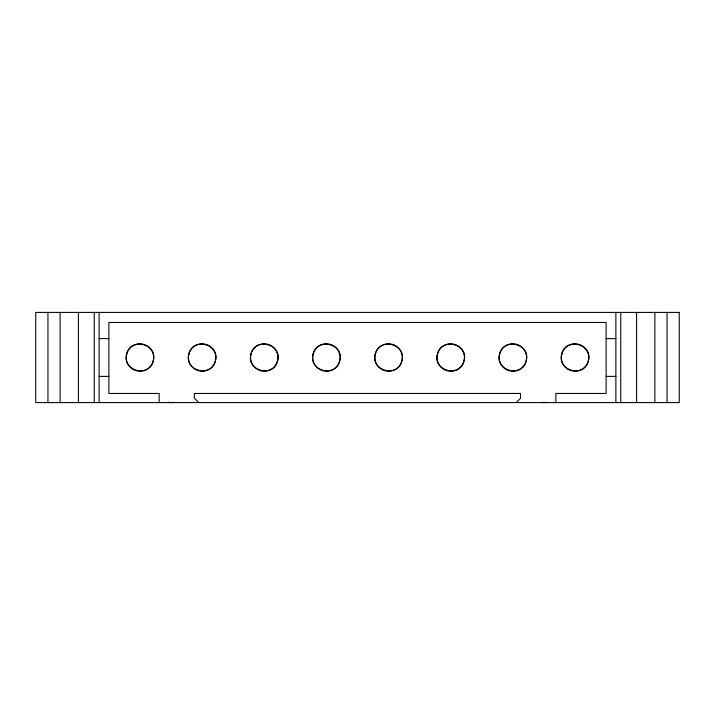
<?xml version="1.0" encoding="UTF-8"?>
<svg xmlns="http://www.w3.org/2000/svg" width="715" height="715" viewBox="0 0 715 715"><rect width="100%" height="100%" fill="white"/><g stroke="black" fill="none" stroke-linecap="round" stroke-linejoin="round"><path stroke-width="1.07" d="M516.239 402.59L520.511 398.327L520.511 393.456L194.489 393.456L194.185 398.023L198.761 402.59M99.126 338.606L108.877 338.606M606.123 338.606L615.874 338.606M99.126 376.394L108.877 376.394M606.123 376.394L615.874 376.394M667.059 312.41L667.059 402.59M654.877 312.41L654.877 402.59M636.591 312.41L636.591 402.59M620.754 312.41L620.754 402.59M615.874 312.41L615.874 402.59M555.85 402.59L555.85 393.456L606.123 393.456L606.123 322.465L108.877 322.465L108.877 393.456L159.15 393.456L159.15 402.59M99.126 312.41L99.126 402.59M94.246 312.41L94.246 402.59M78.409 312.41L78.409 402.59M60.123 312.41L60.123 402.59M47.941 312.41L47.941 402.59M546.492 402.259A9.751 9.751 0 0 1 541.443 402.259M173.557 402.259A9.751 9.751 0 0 1 168.508 402.259M188.832 354.095C183.809 370.987 211.658 378.128 215.394 360.905C220.408 344.013 192.558 336.872 188.832 354.095M126.707 353.952C121.505 370.79 149.283 378.235 153.198 361.048C158.399 344.21 130.622 336.765 126.707 353.952M251.019 353.952C245.817 370.79 273.595 378.235 277.509 361.048C282.711 344.21 254.933 336.765 251.019 353.952M313.179 353.952C307.977 370.79 335.755 378.235 339.67 361.048C344.871 344.21 317.094 336.765 313.179 353.952M375.33 353.952C370.129 370.79 397.906 378.235 401.821 361.048C407.023 344.21 379.245 336.765 375.33 353.952M437.491 353.952C432.289 370.79 460.067 378.235 463.981 361.048C469.183 344.21 441.405 336.765 437.491 353.952M499.651 353.952C494.44 370.79 522.218 378.235 526.133 361.048C531.334 344.21 503.566 336.765 499.651 353.952M561.802 353.952C556.601 370.79 584.378 378.235 588.293 361.048C593.495 344.21 565.717 336.765 561.802 353.952M679.25 312.41L35.75 312.41L35.75 402.59L679.25 402.59L679.25 312.41M192.523 367.296A13.71 13.71 0 0 0 215.394 360.905A13.71 13.71 0 0 0 198.421 344.299A13.71 13.71 0 0 0 192.523 367.296M381.721 369.378A13.71 13.71 0 0 0 402.286 357.5A13.71 13.71 0 0 0 381.721 345.622A13.71 13.71 0 0 0 381.721 369.378M319.569 369.378A13.71 13.71 0 0 0 340.134 357.5A13.71 13.71 0 0 0 319.569 345.622A13.71 13.71 0 0 0 319.569 369.378M257.409 369.378A13.71 13.71 0 0 0 277.974 357.5A13.71 13.71 0 0 0 257.409 345.622A13.71 13.71 0 0 0 257.409 369.378M133.097 369.378A13.71 13.71 0 0 0 153.662 357.5A13.71 13.71 0 0 0 133.097 345.622A13.71 13.71 0 0 0 133.097 369.378M506.032 369.378A13.71 13.71 0 0 0 526.598 357.5A13.71 13.71 0 0 0 506.032 345.622A13.71 13.71 0 0 0 506.032 369.378M568.193 369.378A13.71 13.71 0 0 0 588.758 357.5A13.71 13.71 0 0 0 568.193 345.622A13.71 13.71 0 0 0 568.193 369.378M443.881 369.378A13.71 13.71 0 0 0 464.446 357.5A13.71 13.71 0 0 0 443.881 345.622A13.71 13.71 0 0 0 443.881 369.378"/></g></svg>
